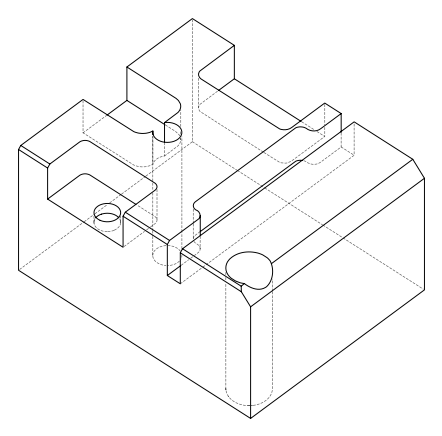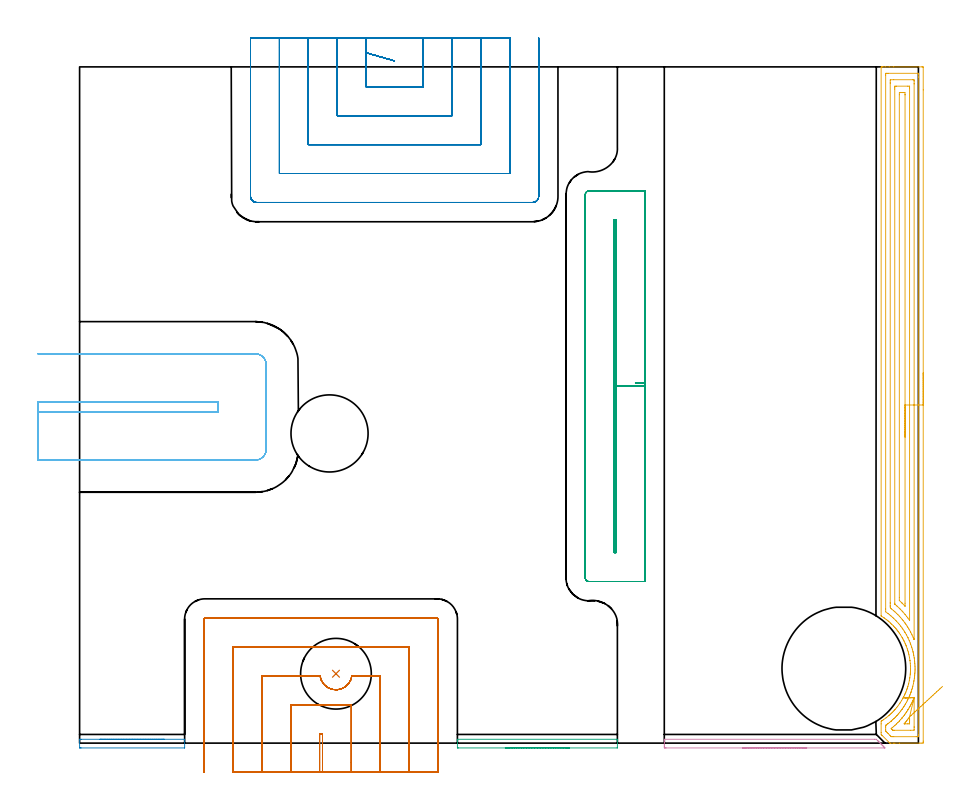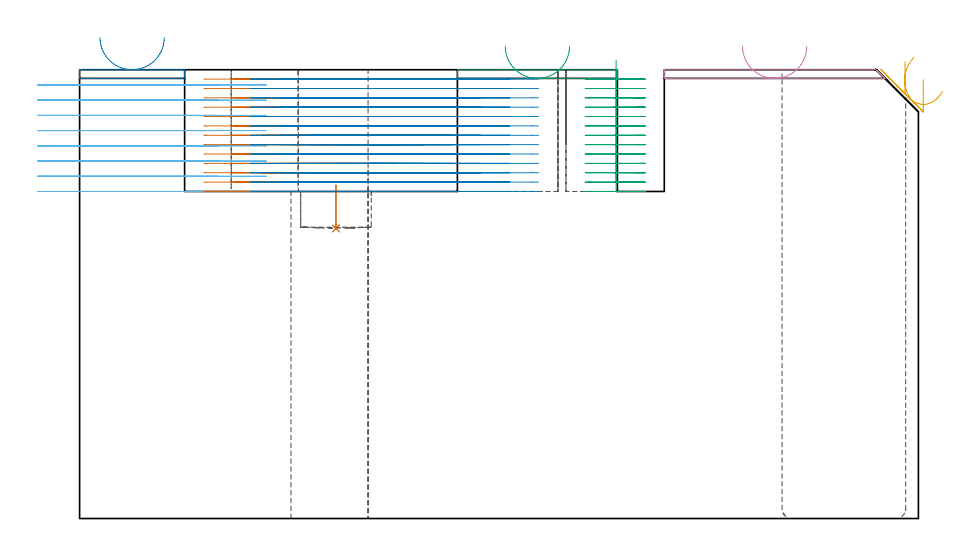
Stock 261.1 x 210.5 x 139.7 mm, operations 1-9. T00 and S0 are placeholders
(PLAN: 16 operations, 9 tool changes, 102.9 min)
(1 INDEXABLE_INSERT_DRILL_BLIND_HOLE_FROM_SOLID | STEP1POCKET | NXT0302_015 | 0.06 min | 18669 mm3)
(2 AREA_MILL | FG_CHAMFER_SURFACE | UGT0205_001 | 0.42 min | 127 mm3)
(3 AREA_MILL_1 | FG_CHAMFER_SURFACE_1 | UGT0205_001 | 0.55 min | 197 mm3)
(4 AREA_MILL_2 | FG_CHAMFER_SURFACE_2 | UGT0205_001 | 0.7 min | 265 mm3)
(5 AREA_MILL_3 | FG_CHAMFER_SURFACE_3 | UGT0205_001 | 8.28 min | 18047 mm3)
(6 MILL_OPEN_POCKET | POCKET_OPEN | UGT0201_094 | Follow Part, ap 5, ae 75% | 5.39 min | 134149 mm3)
(7 MILL_SLOT | SLOT_PARTIAL_RECTANGULAR | NXT0201_011 | Follow Part, ap 3, ae 75% | 21.18 min | 129422 mm3)
(8 MILL_SLOT_1 | SLOT_PARTIAL_RECTANGULAR_1 | NXT0201_011 | Follow Part, ap 3, ae 75% | 28.07 min | 184781 mm3)
(9 MILL_SLOT_2 | SLOT_PARTIAL_RECTANGULAR_2 | NXT0201_011 | Follow Part, ap 3, ae 75% | 14.32 min | 153508 mm3)
(10 MILL_RECTANGULAR_SLOT | SLOT_RECTANGULAR | NXT0201_011 | Follow Part, ap 3, ae 75% | 8.3 min | 44008 mm3)
(11 MILL_THROUGH_HOLE_FROM_SOLID_MATERIAL | STEP1HOLE_1 | NXT0201_007 | Circular | 13.67 min | 161379 mm3)
(12 SPOT_DRILL | STEP1HOLE | NXT0321_9005460120000 | 0.05 min | 177 mm3)
(13 DRILL_BLIND_HOLE_INTO_CENTER | STEP1HOLE | UGT0301_185 | 0.05 min | 173 mm3)
(14 GUN_DRILL_THROUGH_HOLE | STEP1HOLE | UGT0307_002 | 0.63 min | 3710 mm3)
(15 SPADE_DRILL_TO_ENLARGE_THROUGH_HOLE | STEP1HOLE | UGT0306_006 | 0.59 min | 22278 mm3)
(16 DRILL_TO_ENLARGE_THROUGH_HOLE | STEP1HOLE | UGT0301_057 | 0.6 min | 36001 mm3)
(TOOL NXT0302_015 | Index. Insert Drill 22mm [880-D2200L25-03] | D22 PA176 FL66 Z2)
(TOOL UGT0205_001 | Chamfer Mill 20 x 3 x 45 deg. | D20 FL50 Z2)
(TOOL UGT0201_094 | End mill 20 mm | D20 FL38 Z4)
(TOOL NXT0201_011 | ENDMILL 12mm [2P460-1200-NA 1630] | D12 FL38 Z6)
(TOOL NXT0201_007 | ENDMILL 25mm [R216.25-25050GCK54P 1620] | D25 R3 FL54 Z5)
(TOOL NXT0321_9005460120000 | NC Spot Drill, 142deg, 12mm, Carbide, Uncoated | D12 PA142 FL30 Z2)
(TOOL UGT0301_185 | Twist Drill 6.3 mm | D6.3 PA118 FL61 Z2)
(TOOL UGT0307_002 | Gun Drill 6 mm | D6 PA130 FL24 Z1)
(TOOL UGT0306_006 | Spade Drill 15.5mm | D15.5 PA132 FL10 Z2)
(TOOL UGT0301_057 | Twist Drill 24 mm | D24 PA118 FL160 Z2)
(OP 1 INDEXABLE_INSERT_DRILL_BLIND_HOLE_FROM_SOLID)
G17 G21 G94 G90
T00 M6
G54
G17 G0 G90 X79.8 Y21.6 S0 M3
G43 Z149.7 H1
G94 G81 G98 Z90.3 F250. R103.8
G80
M5
M2
(OP 2 AREA_MILL)
G17 G21 G94 G90
T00 M6
G54
G17 G0 G90 X6.349 Y1.198 S1061 M3
G43 Z149.7 H0
Z149.698
G94 G1 X6.387 Z148.826 F250.
X6.501 Z147.962
X6.69 Z147.11
X6.952 Z146.278
X7.286 Z145.472
X7.689 Z144.698
X8.158 Z143.962
X8.689 Z143.27
X9.279 Z142.627
X9.922 Z142.038
X10.614 Z141.507
X11.35 Z141.038
X12.124 Z140.635
X12.93 Y1.199 Z140.302
X13.762 Z140.039
X14.613 Z139.851
X15.478 Z139.737
X16.35 Z139.699
X32.676 Y1.2 Z139.7
X32.69 Y1.195 Z139.694
X32.7 Y1.148 Z139.647
Y-1.492 Z137.007
X32.676 Y-1.5 Z137.
X0.466
X0.258 Y-1.499 Z137.001
X0.024 Y-1.495 Z137.005
X0. Y-1.492 Z137.007
X0.001 Y1.15 Z139.649
X0.01 Y1.187 Z139.686
X0.021 Y1.193 Z139.693
X0.03 Y1.194 Z139.694
X0.087 Y1.195 Z139.695
X0.466 Y1.198 Z139.698
X16.35 Y1.199 Z139.699
X17.221 Z139.737
X18.086 Z139.851
X18.938 Z140.04
X19.77 Z140.302
X20.576 Z140.636
X21.35 Z141.039
X22.086 Z141.508
X22.778 Z142.039
X23.421 Z142.628
X24.01 Z143.271
X24.541 Z143.964
X25.01 Z144.699
X25.413 Z145.473
X25.746 Y1.2 Z146.279
X26.009 Z147.111
X26.197 Z147.963
X26.311 Z148.828
X26.349 Z149.699
M5
M2
(OP 3 AREA_MILL_1)
G17 G21 G94 G90
T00 M6
G54
G17 G0 G90 X152.5 Y-1.5 S1061 M3
G43 Z149.7 H0
Z147.
G94 G1 X152.462 Z146.128 F250.
X152.348 Z145.264
X152.159 Z144.412
X151.897 Z143.58
X151.563 Z142.774
X151.16 Z142.
X150.692 Z141.264
X150.16 Z140.572
X149.571 Z139.929
X148.928 Z139.34
X148.236 Z138.808
X147.5 Z138.34
X146.726 Z137.937
X145.92 Z137.603
X145.088 Z137.341
X144.237 Z137.152
X143.372 Z137.038
X142.5 Z137.
X117.913 Y-1.499 Z137.001
X117.679 Y-1.496 Z137.004
X117.601 Y-1.492 Z137.006
X117.6 Y0.733 Z139.231
X117.601 Y1.036 Z139.534
X117.61 Y1.195 Z139.693
X117.679 Y1.2 Z139.7
X167.321
X167.39 Y1.194 Z139.692
X167.4 Y1.034 Z139.532
X167.399 Y-1.492 Z137.006
X167.321 Y-1.5 Z137.
X142.5
X141.628 Z137.038
X140.764 Z137.152
X139.912 Z137.341
X139.08 Z137.603
X138.274 Z137.937
X137.5 Z138.34
X136.764 Z138.808
X136.072 Z139.34
X135.429 Z139.929
X134.84 Z140.572
X134.309 Z141.264
X133.84 Z142.
X133.437 Z142.774
X133.103 Z143.58
X132.841 Z144.412
X132.652 Z145.264
X132.538 Z146.128
X132.5 Z147.
G0 Z149.7
M5
M2
(OP 4 AREA_MILL_2)
G17 G21 G94 G90
T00 M6
G54
G17 G0 G90 X226.35 Y-1.5 S1061 M3
G43 Z149.7 H0
Z147.
G94 G1 X226.312 Z146.128 F250.
X226.198 Z145.264
X226.009 Z144.412
X225.747 Z143.58
X225.413 Z142.774
X225.01 Z142.
X224.542 Z141.264
X224.01 Z140.572
X223.421 Z139.929
X222.778 Z139.34
X222.086 Z138.809
X221.35 Z138.34
X220.576 Z137.937
X219.77 Z137.603
X218.938 Z137.341
X218.086 Z137.152
X217.222 Z137.038
X216.35 Z137.
X182.56
X182.35 Y-1.499 Z137.001
X182.115 Y-1.496 Z137.004
X182.002 Y-1.491 Z137.006
X182. Y-1.261 Z137.236
Y-1.033 Z137.464
Y-0.574 Z137.925
Y0.274 Z138.773
Y0.733 Z139.231
X182.001 Y0.959 Z139.457
X182.01 Y1.194 Z139.692
X182.115 Y1.2 Z139.7
X247.472
X247.996 Y1.196 Z139.685
X248.023 Y1.178 Z139.675
X248.027 Y1.174 Z139.672
X248.362 Y0.839 Z139.338
X248.469 Y0.733 Z139.229
X248.572 Y0.628 Z139.128
X248.658 Y0.542 Z139.042
X248.764 Y0.438 Z138.934
X248.864 Y0.336 Z138.835
X248.954 Y0.246 Z138.745
X249.058 Y0.144 Z138.64
X249.156 Y0.044 Z138.543
X249.251 Y-0.05 Z138.449
X249.352 Y-0.15 Z138.346
X249.448 Y-0.248 Z138.251
X249.547 Y-0.347 Z138.153
X249.646 Y-0.444 Z138.052
X249.74 Y-0.54 Z137.959
X249.844 Y-0.643 Z137.856
X249.94 Y-0.738 Z137.758
X250.032 Y-0.832 Z137.667
X250.14 Y-0.94 Z137.56
X250.234 Y-1.033 Z137.463
X250.436 Y-1.236 Z137.263
X250.503 Y-1.303 Z137.197
X250.666 Y-1.474 Z137.025
X250.686 Y-1.498 Z137.001
X250.454 Y-1.5 Z137.
X216.35
X215.478 Z137.038
X214.614 Z137.152
X213.762 Z137.341
X212.93 Z137.603
X212.124 Z137.937
X211.35 Z138.34
X210.614 Z138.809
X209.922 Z139.34
X209.279 Z139.929
X208.69 Z140.572
X208.158 Z141.264
X207.69 Z142.
X207.287 Z142.774
X206.953 Z143.58
X206.691 Z144.412
X206.502 Z145.264
X206.388 Z146.128
X206.35 Z147.
G0 Z149.7
M5
M2
(OP 5 AREA_MILL_3)
G17 G21 G94 G90
T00 M6
G54
G17 G0 G90 X262.6 Y115.25 S1061 M3
G43 Z149.7 H0
Z136.6
G94 G1 Y115.212 Z135.728 F250.
Y115.098 Z134.864
Y114.909 Z134.012
Y114.647 Z133.18
Y114.313 Z132.374
Y113.91 Z131.6
Y113.442 Z130.864
Y112.91 Z130.172
Y112.321 Z129.529
Y111.678 Z128.94
Y110.986 Z128.408
Y110.25 Z127.94
Y109.476 Z127.537
Y108.67 Z127.203
Y107.838 Z126.941
Y106.986 Z126.752
Y106.122 Z126.638
Y105.25 Z126.6
X262.599 Y0.63 Z126.601
X262.597 Y0.222 Z126.602
X262.592 Y0.01 Z126.605
X262.196 Y0.005 Z127.001
X261.578 Y0. Z127.62
X255.172 Z134.023
X253.774 Z135.422
X253.416 Z135.779
X252.457 Z136.743
X252.193 Y0.01 Z137.004
X252.099 Y0.101 Z137.099
X252.016 Y0.183 Z137.182
X249.781 Y2.418 Z139.417
X249.663 Y2.538 Z139.534
X249.499 Y2.705 Z139.684
X249.5 Y3.312 Z139.7
Y5.995
X249.506 Y6.814 Z139.692
X249.62 Y6.889 Z139.578
X249.751 Y6.973 Z139.447
X249.904 Y7.076 Z139.294
X250.183 Y7.263 Z139.015
X251.034 Y7.867 Z138.164
X251.93 Y8.592 Z137.269
X252.124 Y8.76 Z137.073
X252.466 Y9.076 Z136.734
X252.804 Y9.388 Z136.396
X253.072 Y9.653 Z136.128
X253.416 Y10.017 Z135.784
X253.677 Y10.292 Z135.523
X253.83 Y10.466 Z135.369
X253.902 Y10.547 Z135.298
X254.294 Y11.021 Z134.904
X254.55 Y11.329 Z134.65
X254.587 Y11.377 Z134.612
X254.636 Y11.44 Z134.564
X255.284 Y12.334 Z133.914
X255.422 Y12.537 Z133.775
X255.857 Y13.227 Z133.341
X256.296 Y13.983 Z132.903
X256.328 Y14.043 Z132.871
X256.37 Y14.12 Z132.829
X256.551 Y14.49 Z132.645
X256.812 Y15.014 Z132.388
X256.928 Y15.273 Z132.269
X256.978 Y15.384 Z132.218
X257.092 Y15.635 Z132.106
X257.168 Y15.803 Z132.028
X257.221 Y15.93 Z131.977
X257.386 Y16.353 Z131.814
X257.445 Y16.518 Z131.754
X257.548 Y16.801 Z131.652
X257.613 Y17.003 Z131.586
X257.666 Y17.172 Z131.529
X257.786 Y17.537 Z131.414
X257.837 Y17.694 Z131.363
X258.041 Y18.411 Z131.155
X258.065 Y18.514 Z131.13
X258.083 Y18.588 Z131.113
X258.277 Y19.481 Z130.92
X258.406 Y20.234 Z130.791
X258.43 Y20.375 Z130.767
X258.542 Y21.268 Z130.653
X258.569 Y21.603 Z130.627
X258.606 Y22.09 Z130.583
X258.613 Y22.161 Z130.579
X258.629 Y22.482 Z130.565
X258.636 Y22.608 Z130.559
X258.645 Y23.055 Z130.549
Y23.278 Z130.548
X258.626 Y23.948 Z130.571
X258.57 Y24.842 Z130.628
X258.478 Y25.667 Z130.716
X258.471 Y25.735 Z130.724
X258.33 Y26.628 Z130.866
X258.152 Y27.522 Z131.048
X258.042 Y27.989 Z131.156
X257.923 Y28.415 Z131.276
X257.773 Y28.898 Z131.427
X257.645 Y29.309 Z131.554
X257.324 Y30.202 Z131.875
X257.279 Y30.316 Z131.92
X257.169 Y30.595 Z132.03
X256.947 Y31.096 Z132.249
X256.635 Y31.747 Z132.564
X256.548 Y31.926 Z132.649
X256.518 Y31.989 Z132.679
X256.296 Y32.418 Z132.902
X256.167 Y32.651 Z133.032
X256.097 Y32.773 Z133.103
X256.033 Y32.882 Z133.167
X255.481 Y33.776 Z133.718
X255.144 Y34.269 Z134.055
X254.857 Y34.669 Z134.343
X254.736 Y34.828 Z134.464
X254.55 Y35.071 Z134.649
X254.436 Y35.214 Z134.763
X254.352 Y35.319 Z134.847
X254.151 Y35.563 Z135.048
X254.076 Y35.649 Z135.123
X254.001 Y35.733 Z135.195
X253.943 Y35.801 Z135.256
X253.741 Y36.033 Z135.458
X253.676 Y36.107 Z135.523
X253.353 Y36.456 Z135.846
X252.803 Y37.011 Z136.396
X252.447 Y37.35 Z136.752
X251.929 Y37.807 Z137.269
X251.788 Y37.925 Z137.41
X251.66 Y38.032 Z137.537
X251.477 Y38.186 Z137.722
X251.409 Y38.243 Z137.791
X251.057 Y38.514 Z138.143
X250.627 Y38.83 Z138.572
X250.418 Y38.978 Z138.781
X250.343 Y39.03 Z138.854
X250.274 Y39.08 Z138.925
X250.194 Y39.136 Z139.005
X249.637 Y39.499 Z139.563
X249.524 Y39.574 Z139.675
X249.506 Y39.595 Z139.692
X249.5 Y39.619 Z139.7
Y210.317
X249.502 Y210.49 Z139.689
X249.663 Y210.498 Z139.53
X249.83 Y210.5 Z139.37
X250.064 Z139.135
X250.782 Z138.413
X252.018 Z137.178
X253.416 Z135.78
X262.196 Z127.001
X262.458 Y210.498 Z126.739
X262.592 Y210.49 Z126.606
X262.599 Y210.354 Z126.599
X262.6 Y203.331 Z126.6
Y105.25
X261.186 Z128.014
Y2.553
X261.179 Y2.021 Z128.021
X261.168 Y2.01 Z128.032
X261.097 Y2.006 Z128.103
X260.988 Y2.002 Z128.212
X260.851 Y2. Z128.349
X260.44 Z128.76
X253.416 Y2.001 Z135.784
X252.945 Y2.003 Z136.255
X252.743 Y2.01 Z136.457
X252.64 Y2.022 Z136.56
X252.538 Y2.119 Z136.662
X252.233 Y2.418 Z136.967
X251.66 Y2.99 Z137.54
X251.339 Y3.312 Z137.861
X251.007 Y3.655 Z138.193
X250.921 Y3.745 Z138.279
X250.919 Y3.788 Z138.281
X250.916 Y3.882 Z138.284
X250.915 Y4.071 Z138.285
X250.914 Y4.207 Z138.286
Y4.966
X250.915 Y5.101 Z138.285
X250.92 Y5.48 Z138.28
X250.921 Y5.523 Z138.279
X250.942 Y5.552 Z138.258
X251.002 Y5.6 Z138.198
X251.099 Y5.672 Z138.101
X251.551 Y5.995 Z137.649
X251.614 Y6.041 Z137.586
X251.66 Y6.076 Z137.54
X252.107 Y6.434 Z137.093
X252.538 Y6.78 Z136.662
X252.597 Y6.829 Z136.603
X252.669 Y6.889 Z136.531
X253.065 Y7.247 Z136.135
X253.416 Y7.567 Z135.784
X253.527 Y7.67 Z135.673
X253.644 Y7.783 Z135.556
X253.969 Y8.114 Z135.231
X254.294 Y8.45 Z134.906
X254.404 Y8.566 Z134.796
X254.506 Y8.678 Z134.694
X254.819 Y9.037 Z134.381
X255.172 Y9.452 Z134.028
X255.226 Y9.517 Z133.974
X255.271 Y9.572 Z133.929
X255.617 Y10.013 Z133.583
X255.996 Y10.521 Z133.204
X256.05 Y10.598 Z133.15
X256.36 Y11.044 Z132.84
X256.571 Y11.36 Z132.629
X256.712 Y11.58 Z132.488
X256.928 Y11.927 Z132.272
X257.049 Y12.131 Z132.151
X257.121 Y12.254 Z132.079
X257.371 Y12.697 Z131.829
X257.613 Y13.148 Z131.587
X257.653 Y13.226 Z131.547
X257.679 Y13.278 Z131.521
X257.806 Y13.536 Z131.394
X257.97 Y13.876 Z131.23
X258.048 Y14.043 Z131.152
X258.247 Y14.488 Z130.953
X258.444 Y14.937 Z130.756
X258.485 Y15.038 Z130.715
X258.684 Y15.554 Z130.516
X258.758 Y15.756 Z130.442
X258.785 Y15.831 Z130.415
X258.838 Y15.988 Z130.362
X259.071 Y16.725 Z130.129
X259.188 Y17.107 Z130.012
X259.337 Y17.619 Z129.863
X259.363 Y17.721 Z129.837
X259.548 Y18.514 Z129.652
X259.562 Y18.579 Z129.638
X259.694 Y19.274 Z129.506
X259.717 Y19.408 Z129.483
X259.819 Y20.041 Z129.381
X259.853 Y20.302 Z129.347
X259.919 Y20.833 Z129.281
X259.955 Y21.196 Z129.245
X259.993 Y21.652 Z129.207
X260.024 Y22.09 Z129.176
X260.043 Y22.495 Z129.157
X260.054 Y22.985 Z129.146
Y23.378
X260.038 Y23.879 Z129.162
X260.018 Y24.309 Z129.182
X259.988 Y24.773 Z129.213
X259.948 Y25.275 Z129.252
X259.905 Y25.667 Z129.295
X259.828 Y26.29 Z129.372
X259.786 Y26.561 Z129.414
X259.652 Y27.364 Z129.548
X259.635 Y27.455 Z129.565
X259.562 Y27.819 Z129.638
X259.446 Y28.35 Z129.754
X259.43 Y28.417 Z129.77
X259.251 Y29.085 Z129.949
X259.205 Y29.244 Z129.995
X259.044 Y29.771 Z130.156
X258.925 Y30.138 Z130.275
X258.684 Y30.831 Z130.516
X258.612 Y31.032 Z130.588
X258.567 Y31.151 Z130.633
X258.241 Y31.926 Z130.959
X257.852 Y32.773 Z131.348
X257.83 Y32.821 Z131.37
X257.806 Y32.868 Z131.394
X257.366 Y33.715 Z131.834
X256.928 Y34.469 Z132.272
X256.844 Y34.609 Z132.356
X256.702 Y34.84 Z132.498
X256.258 Y35.503 Z132.942
X256.05 Y35.801 Z133.15
X255.609 Y36.397 Z133.591
X255.172 Y36.947 Z134.028
X254.879 Y37.292 Z134.321
X254.294 Y37.945 Z134.906
X254.065 Y38.186 Z135.135
X253.416 Y38.827 Z135.784
X253.148 Y39.08 Z136.052
X252.538 Y39.611 Z136.662
X252.105 Y39.974 Z137.095
X251.66 Y40.314 Z137.54
X250.921 Y40.868 Z138.279
X250.915 Y41.627 Z138.285
Y41.763
X250.914 Y207.947 Z138.286
X250.921 Y208.479 Z138.279
X250.932 Y208.49 Z138.268
X251.003 Y208.494 Z138.197
X251.112 Y208.498 Z138.088
X251.249 Y208.5 Z137.951
X251.66 Z137.54
X260.908 Z128.292
X261.109 Y208.497 Z128.091
X261.144 Y208.495 Z128.056
X261.176 Y208.491 Z128.024
X261.179 Y208.445 Z128.021
X261.184 Y208.218 Z128.016
X261.185 Y208.082 Z128.015
X261.186 Y207.323 Z128.014
Y105.25
X259.772 Z129.428
X259.771 Y32.394 Z129.429
Y32.252
X259.77 Y32.228 Z129.43
X259.764 Y32.237 Z129.436
X259.692 Y32.404 Z129.508
X259.627 Y32.556 Z129.573
X259.518 Y32.821 Z129.682
X259.484 Y32.901 Z129.716
X259.1 Y33.715 Z130.1
X258.684 Y34.566 Z130.516
X258.662 Y34.609 Z130.538
X258.638 Y34.656 Z130.562
X258.153 Y35.503 Z131.047
X257.806 Y36.079 Z131.394
X257.604 Y36.397 Z131.596
X257.197 Y37.017 Z132.003
X257.002 Y37.292 Z132.198
X256.928 Y37.391 Z132.272
X256.315 Y38.186 Z132.885
X256.05 Y38.516 Z133.15
X255.561 Y39.08 Z133.639
X255.172 Y39.513 Z134.028
X254.725 Y39.974 Z134.475
X254.294 Y40.399 Z134.906
X253.791 Y40.868 Z135.409
X253.416 Y41.194 Z135.784
X252.746 Y41.763 Z136.454
X252.354 Y42.079 Z136.846
X252.335 Y42.444 Z136.865
X252.332 Y42.657 Z136.868
X252.33 Y42.869 Z136.87
X252.329 Y43.551 Z136.871
X252.328 Y43.764 Z136.872
X252.329 Y205.399 Z136.871
X252.33 Y205.611 Z136.87
X252.336 Y206.293 Z136.865
X252.342 Y206.493 Z136.858
X253.416 Y206.5 Z135.784
X259.361 Y206.499 Z129.839
X259.562 Y206.495 Z129.638
X259.758 Y206.49 Z129.442
X259.764 Y206.293 Z129.436
X259.768 Y206.083 Z129.432
X259.771 Y205.399 Z129.429
Y205.186
X259.772 Y105.25 Z129.428
X258.357 Z130.843
Y38.331
X258.356 Y38.263 Z130.844
X258.354 Y38.226 Z130.846
Y38.223
X258.268 Y38.338 Z130.932
X257.806 Y38.968 Z131.394
X257.722 Y39.08 Z131.478
X257.434 Y39.459 Z131.766
X257.025 Y39.974 Z132.175
X256.928 Y40.089 Z132.272
X256.245 Y40.868 Z132.955
X256.05 Y41.081 Z133.15
X255.387 Y41.763 Z133.813
X255.172 Y41.971 Z134.028
X254.441 Y42.657 Z134.759
X254.294 Y42.786 Z134.906
X253.888 Y43.138 Z135.312
X253.775 Y43.238 Z135.425
X253.75 Y43.263 Z135.45
X253.747 Y43.296 Z135.453
X253.745 Y43.364 Z135.455
X253.743 Y43.551 Z135.457
Y203.611
X253.746 Y204.169 Z135.454
X253.75 Y204.359 Z135.45
X253.755 Y204.49 Z135.445
X253.858 Y204.493 Z135.342
X254.294 Y204.5 Z134.906
X257.806 Z131.394
X258.242 Y204.493 Z130.958
X258.344 Y204.49 Z130.856
X258.35 Y204.424 Z130.85
X258.353 Y204.351 Z130.847
X258.357 Y203.944 Z130.843
Y105.25
X256.943 Z132.257
Y43.551
X256.941 Y42.657 Z132.259
X256.933 Z132.267
X256.928 Y42.661 Z132.272
X256.054 Y43.551 Z133.146
X255.946 Y43.657 Z133.254
X255.172 Y44.385 Z134.028
X255.16 Y44.445 Z134.04
X255.159 Y44.459 Z134.041
X255.157 Y45.355 Z134.043
Y201.837
X255.172 Y202.49 Z134.028
X255.389 Y202.496 Z133.811
X256.05 Y202.499 Z133.15
X256.264 Z132.936
X256.928 Y202.49 Z132.272
X256.943 Y201.822 Z132.257
Y201.807
Y105.25
Y104.378 Z132.295
Y103.514 Z132.409
Y102.662 Z132.598
Y101.83 Z132.86
Y101.024 Z133.194
Y100.25 Z133.597
Y99.514 Z134.065
Y98.822 Z134.596
Y98.179 Z135.186
Y97.59 Z135.829
Y97.058 Z136.521
Y96.59 Z137.257
Y96.187 Z138.031
Y95.853 Z138.837
Y95.591 Z139.669
Y95.402 Z140.52
Y95.288 Z141.385
Y95.25 Z142.257
G0 Z149.7
X259.763 Y14.158
Z143.577
G1 X259.174 Y14.144 Z142.934
X258.643 Y14.131 Z142.242
X258.174 Y14.119 Z141.506
X257.772 Y14.109 Z140.732
X257.438 Y14.101 Z139.926
X257.176 Y14.095 Z139.094
X256.987 Y14.09 Z138.242
X256.874 Y14.087 Z137.377
X256.836 Y14.086 Z136.506
X256.874 Y14.087 Z135.634
X256.988 Y14.09 Z134.769
X257.177 Y14.095 Z133.918
X257.439 Y14.101 Z133.086
X257.773 Y14.109 Z132.28
X258.176 Y14.119 Z131.506
X258.645 Y14.131 Z130.77
X259.176 Y14.144 Z130.078
X259.765 Y14.158 Z129.435
X259.766 Z129.434
X259.768 Y14.147 Z129.432
X259.771 Y14.091 Z129.429
Y14.043
X259.772 Y13.891 Z129.428
X259.771 Y5.101 Z129.429
X259.77 Y4.889 Z129.43
X259.765 Y4.207 Z129.435
X259.758 Y4.007 Z129.442
X258.684 Y4. Z130.516
X253.618 Y4.001 Z135.582
X253.416 Y4.004 Z135.784
X253.213 Y4.01 Z135.987
X253.093 Y4.018 Z136.107
X253.028 Y4.079 Z136.172
X252.896 Y4.207 Z136.304
X252.718 Y4.393 Z136.482
X252.605 Y4.52 Z136.595
X252.675 Y4.579 Z136.525
X252.882 Y4.751 Z136.318
X253.31 Y5.101 Z135.89
X253.368 Y5.149 Z135.832
X253.416 Y5.191 Z135.784
X253.834 Y5.569 Z135.366
X254.294 Y5.987 Z134.906
X254.302 Y5.995 Z134.898
X254.738 Y6.437 Z134.462
X255.172 Y6.879 Z134.028
X255.181 Y6.889 Z134.019
X255.594 Y7.353 Z133.606
X255.968 Y7.783 Z133.232
X256.006 Y7.828 Z133.194
X256.05 Y7.882 Z133.15
X256.399 Y8.322 Z132.801
X256.679 Y8.678 Z132.521
X256.787 Y8.821 Z132.413
X256.928 Y9.015 Z132.272
X257.158 Y9.337 Z132.042
X257.322 Y9.572 Z131.878
X257.517 Y9.866 Z131.683
X257.806 Y10.308 Z131.394
X257.867 Y10.404 Z131.333
X257.905 Y10.466 Z131.295
X258.197 Y10.962 Z131.003
X258.429 Y11.36 Z130.771
X258.52 Y11.527 Z130.68
X258.684 Y11.833 Z130.516
X258.825 Y12.111 Z130.375
X258.897 Y12.254 Z130.303
X259.115 Y12.709 Z130.085
X259.323 Y13.148 Z129.877
X259.399 Y13.315 Z129.801
X259.562 Y13.682 Z129.638
X259.669 Y13.934 Z129.531
X259.715 Y14.043 Z129.485
X259.734 Y14.09 Z129.466
X259.75 Y14.127 Z129.45
X259.765 Y14.158 Z129.435
X258.349 Y8.174 Z130.851
X258.352 Y8.158 Z130.848
X258.355 Y8.119 Z130.845
X258.357 Y7.783 Z130.843
Y7.504
Y7.222
Y6.889
X258.354 Y6.331 Z130.846
X258.35 Y6.141 Z130.85
X258.345 Y6.01 Z130.855
X258.242 Y6.007 Z130.958
X257.806 Y6. Z131.394
X256.923 Z132.277
X256.719 Y6.008 Z132.481
X256.682 Y6.01 Z132.518
X256.685 Y6.017 Z132.515
X256.699 Y6.037 Z132.501
X256.928 Y6.313 Z132.272
X257.184 Y6.629 Z132.016
X257.392 Y6.889 Z131.808
X257.574 Y7.126 Z131.626
X257.806 Y7.435 Z131.394
X257.952 Y7.634 Z131.248
X258.06 Y7.783 Z131.14
X258.286 Y8.097 Z130.914
X258.325 Y8.149 Z130.875
X258.337 Y8.162 Z130.863
X258.349 Y8.174 Z130.851
X258.882 Y8.665 Z130.366
X259.443 Y9.184 Z129.945
X260.03 Y9.726 Z129.593
X260.636 Y10.286 Z129.312
X261.259 Y10.861 Z129.104
X261.892 Y11.446 Z128.971
X262.531 Y12.037 Z128.913
X263.172 Y12.629 Z128.931
X263.809 Y13.217 Z129.025
X264.438 Y13.798 Z129.195
X265.053 Y14.366 Z129.438
X265.65 Y14.918 Z129.754
X266.225 Y15.449 Z130.139
X266.773 Y15.956 Z130.591
X267.291 Y16.433 Z131.106
X267.773 Y16.879 Z131.681
X268.216 Y17.288 Z132.31
X268.618 Y17.659 Z132.99
G0 Z149.7
M5
M2
(OP 6 MILL_OPEN_POCKET)
G17 G21 G94 G90
T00 M6
G54
G17 G0 G90 X-13. Y103.1 S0 M3
G43 Z149.7 H0
Z134.962
G94 G1 X-10. F250.
X43.1 F500.
Y106.2
X-10.
X-13. F250.
Y88.1
X-10.
X54.7 F500.
G3 X58.063 Y91.002 R3.4
G1 X58.1 Y91.25
Y117.8
G3 X54.7 Y121.2 R3.4
G1 X-10.
X-13. F250.
G0 Y103.1 Z130.225
G1 X-10.
X43.1 F500.
Y106.2
X-10.
X-13. F250.
Y88.1
X-10.
X54.7 F500.
G3 X58.063 Y91.002 R3.4
G1 X58.1 Y91.25
Y117.8
G3 X54.7 Y121.2 R3.4
G1 X-10.
X-13. F250.
G0 Y103.1 Z125.487
G1 X-10.
X43.1 F500.
Y106.2
X-10.
X-13. F250.
Y88.1
X-10.
X54.7 F500.
G3 X58.063 Y91.002 R3.4
G1 X58.1 Y91.25
Y117.8
G3 X54.7 Y121.2 R3.4
G1 X-10.
X-13. F250.
G0 Y103.1 Z120.75
G1 X-10.
X43.1 F500.
Y106.2
X-10.
X-13. F250.
Y88.1
X-10.
X54.7 F500.
G3 X58.063 Y91.002 R3.4
G1 X58.1 Y91.25
Y117.8
G3 X54.7 Y121.2 R3.4
G1 X-10.
X-13. F250.
G0 Y103.1 Z116.012
G1 X-10.
X43.1 F500.
Y106.2
X-10.
X-13. F250.
Y88.1
X-10.
X54.7 F500.
G3 X58.063 Y91.002 R3.4
G1 X58.1 Y91.25
Y117.8
G3 X54.7 Y121.2 R3.4
G1 X-10.
X-13. F250.
G0 Y103.1 Z111.275
G1 X-10.
X43.1 F500.
Y106.2
X-10.
X-13. F250.
Y88.1
X-10.
X54.7 F500.
G3 X58.063 Y91.002 R3.4
G1 X58.1 Y91.25
Y117.8
G3 X54.7 Y121.2 R3.4
G1 X-10.
X-13. F250.
G0 Y103.1 Z106.537
G1 X-10.
X43.1 F500.
Y106.2
X-10.
X-13. F250.
Y88.1
X-10.
X54.7 F500.
G3 X58.063 Y91.002 R3.4
G1 X58.1 Y91.25
Y117.8
G3 X54.7 Y121.2 R3.4
G1 X-10.
X-13. F250.
G0 Y103.1 Z101.8
G1 X-10.
X43.1 F500.
Y106.2
X-10.
X-13. F250.
Y88.1
X-10.
X54.7 F500.
G3 X58.063 Y91.002 R3.4
G1 X58.1 Y91.25
Y117.8
G3 X54.7 Y121.2 R3.4
G1 X-10.
X-13. F250.
G0 Z149.7
M5
M2
(OP 7 MILL_SLOT)
G17 G21 G94 G90
T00 M6
G54
G17 G0 G90 X75.6 Y-9. S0 M3
G43 Z149.7 H1
Z136.785
G94 G1 Y-6. F250.
Y2.9 F500.
X74.7
Y-6.
Y-9. F250.
X84.6
Y-6.
Y11.9 F500.
X65.7
Y-6.
Y-9. F250.
X93.6
Y-6.
Y20.9 F500.
X84.748
G2 X82.905 Y17.685 R4.998
X77.228 Y17.314 R5.002
X74.852 Y20.9 R5.002
G1 X56.7
Y-6.
Y-9. F250.
X102.6
Y-6.
Y29.9 F500.
X47.7
Y-6.
Y-9. F250.
X111.6
Y-6.
Y38.6 F500.
G3 X111.3 Y38.9 R0.3
G1 X39.
G3 X38.7 Y38.6 R0.3
G1 Y-6.
Y-9. F250.
G0 X75.6 Z133.869
G1 Y-6.
Y2.9 F500.
X74.7
Y-6.
Y-9. F250.
X84.6
Y-6.
Y11.9 F500.
X65.7
Y-6.
Y-9. F250.
X93.6
Y-6.
Y20.9 F500.
X84.748
G2 X82.944 Y17.716 R4.998
G1 X82.883 Y17.667
G2 X78.023 Y16.929 R5.002
X77.228 Y17.314 R5.02
X74.852 Y20.9 R5.002
G1 X56.7
Y-6.
Y-9. F250.
X102.6
Y-6.
Y29.9 F500.
X47.7
Y-6.
Y-9. F250.
X111.6
Y-6.
Y38.6 F500.
G3 X111.3 Y38.9 R0.3
G1 X39.
G3 X38.7 Y38.6 R0.3
G1 Y-6.
Y-9. F250.
G0 X75.6 Z130.954
G1 Y-6.
Y2.9 F500.
X74.7
Y-6.
Y-9. F250.
X84.6
Y-6.
Y11.9 F500.
X65.7
Y-6.
Y-9. F250.
X93.6
Y-6.
Y20.9 F500.
X84.748
G2 X82.944 Y17.716 R4.998
G1 X82.906 Y17.685
X82.873 Y17.659
G2 X78.641 Y16.738 R5.
X77.228 Y17.314 R5.02
X74.852 Y20.9 R5.002
G1 X56.7
Y-6.
Y-9. F250.
X102.6
Y-6.
Y29.9 F500.
X47.7
Y-6.
Y-9. F250.
X111.6
Y-6.
Y38.6 F500.
G3 X111.3 Y38.9 R0.3
G1 X39.
G3 X38.7 Y38.6 R0.3
G1 Y-6.
Y-9. F250.
G0 X75.6 Z128.038
G1 Y-6.
Y2.9 F500.
X74.7
Y-6.
Y-9. F250.
X84.6
Y-6.
Y11.9 F500.
X65.7
Y-6.
Y-9. F250.
X93.6
Y-6.
Y20.9 F500.
X84.748
G2 X82.905 Y17.685 R4.998
X77.705 Y17.062 R5.
X77.231 Y17.313 R4.999
X74.853 Y20.9 R5.004
G1 X56.7
Y-6.
Y-9. F250.
X102.6
Y-6.
Y29.9 F500.
X47.7
Y-6.
Y-9. F250.
X111.6
Y-6.
Y38.6 F500.
G3 X111.3 Y38.9 R0.3
G1 X39.
G3 X38.7 Y38.6 R0.3
G1 Y-6.
Y-9. F250.
G0 X75.6 Z125.123
G1 Y-6.
Y2.9 F500.
X74.7
Y-6.
Y-9. F250.
X84.6
Y-6.
Y11.9 F500.
X65.7
Y-6.
Y-9. F250.
X93.6
Y-6.
Y20.9 F500.
X84.747
G2 X82.907 Y17.686 R4.999
X77.556 Y17.134 R5.
X77.231 Y17.313 R4.999
X74.853 Y20.9 R5.004
G1 X56.7
Y-6.
Y-9. F250.
X102.6
Y-6.
Y29.9 F500.
X47.7
Y-6.
Y-9. F250.
X111.6
Y-6.
Y38.6 F500.
G3 X111.3 Y38.9 R0.3
G1 X39.
G3 X38.7 Y38.6 R0.3
G1 Y-6.
Y-9. F250.
G0 X75.6 Z122.208
G1 Y-6.
Y2.9 F500.
X74.7
Y-6.
Y-9. F250.
X84.6
Y-6.
Y11.9 F500.
X65.7
Y-6.
Y-9. F250.
X93.6
Y-6.
Y20.9 F500.
X84.747
G2 X82.907 Y17.686 R4.999
X77.704 Y17.063 R5.
G1 X77.443 Y17.192
X77.39 Y17.221
X77.228 Y17.314
G2 X74.889 Y20.674 R5.002
X74.852 Y20.9 R4.999
G1 X56.7
Y-6.
Y-9. F250.
X102.6
Y-6.
Y29.9 F500.
X47.7
Y-6.
Y-9. F250.
X111.6
Y-6.
Y38.6 F500.
G3 X111.3 Y38.9 R0.3
G1 X39.
G3 X38.7 Y38.6 R0.3
G1 Y-6.
Y-9. F250.
G0 X75.6 Z119.292
G1 Y-6.
Y2.9 F500.
X74.7
Y-6.
Y-9. F250.
X84.6
Y-6.
Y11.9 F500.
X65.7
Y-6.
Y-9. F250.
X93.6
Y-6.
Y20.9 F500.
X84.748
G2 X82.905 Y17.685 R4.998
X77.705 Y17.062 R4.999
G1 X77.443 Y17.192
X77.389 Y17.222
X77.23 Y17.313
G2 X74.853 Y20.9 R5.004
G1 X56.7
Y-6.
Y-9. F250.
X102.6
Y-6.
Y29.9 F500.
X47.7
Y-6.
Y-9. F250.
X111.6
Y-6.
Y38.6 F500.
G3 X111.3 Y38.9 R0.3
G1 X39.
G3 X38.7 Y38.6 R0.3
G1 Y-6.
Y-9. F250.
G0 X75.6 Z116.377
G1 Y-6.
Y2.9 F500.
X74.7
Y-6.
Y-9. F250.
X84.6
Y-6.
Y11.9 F500.
X65.7
Y-6.
Y-9. F250.
X93.6
Y-6.
Y20.9 F500.
X84.748
G2 X83.093 Y17.841 R4.998
X82.909 Y17.688 R4.995
X77.48 Y17.173 R5.
X77.23 Y17.313 R4.999
X74.853 Y20.9 R5.004
G1 X56.7
Y-6.
Y-9. F250.
X102.6
Y-6.
Y29.9 F500.
X47.7
Y-6.
Y-9. F250.
X111.6
Y-6.
Y38.6 F500.
G3 X111.3 Y38.9 R0.3
G1 X39.
G3 X38.7 Y38.6 R0.3
G1 Y-6.
Y-9. F250.
G0 X75.6 Z113.462
G1 Y-6.
Y2.9 F500.
X74.7
Y-6.
Y-9. F250.
X84.6
Y-6.
Y11.9 F500.
X65.7
Y-6.
Y-9. F250.
X93.6
Y-6.
Y20.9 F500.
X84.748
G2 X83.092 Y17.84 R4.998
X82.909 Y17.688 R4.995
X82.429 Y17.351 R5.
X77.228 Y17.314 R5.002
X75.355 Y19.317 R5.002
X74.852 Y20.9 R5.
G1 X56.7
Y-6.
Y-9. F250.
X102.6
Y-6.
Y29.9 F500.
X47.7
Y-6.
Y-9. F250.
X111.6
Y-6.
Y38.6 F500.
G3 X111.3 Y38.9 R0.3
G1 X39.
G3 X38.7 Y38.6 R0.3
G1 Y-6.
Y-9. F250.
G0 X75.6 Z110.546
G1 Y-6.
Y2.9 F500.
X74.7
Y-6.
Y-9. F250.
X84.6
Y-6.
Y11.9 F500.
X65.7
Y-6.
Y-9. F250.
X93.6
Y-6.
Y20.9 F500.
X84.747
G2 X82.905 Y17.685 R4.998
X77.323 Y17.259 R5.002
G1 X77.23 Y17.313
G2 X74.852 Y20.9 R5.003
G1 X56.7
Y-6.
Y-9. F250.
X102.6
Y-6.
Y29.9 F500.
X47.7
Y-6.
Y-9. F250.
X111.6
Y-6.
Y38.6 F500.
G3 X111.3 Y38.9 R0.3
G1 X39.
G3 X38.7 Y38.6 R0.3
G1 Y-6.
Y-9. F250.
G0 X75.6 Z107.631
G1 Y-6.
Y2.9 F500.
X74.7
Y-6.
Y-9. F250.
X84.6
Y-6.
Y11.9 F500.
X65.7
Y-6.
Y-9. F250.
X93.6
Y-6.
Y20.9 F500.
X84.747
G2 X82.905 Y17.685 R4.998
X77.416 Y17.207 R5.001
X77.23 Y17.313 R4.999
X74.926 Y20.501 R5.003
X74.853 Y20.9 R5.
G1 X56.7
Y-6.
Y-9. F250.
X102.6
Y-6.
Y29.9 F500.
X47.7
Y-6.
Y-9. F250.
X111.6
Y-6.
Y38.6 F500.
G3 X111.3 Y38.9 R0.3
G1 X39.
G3 X38.7 Y38.6 R0.3
G1 Y-6.
Y-9. F250.
G0 X75.6 Z104.715
G1 Y-6.
Y2.9 F500.
X74.7
Y-6.
Y-9. F250.
X84.6
Y-6.
Y11.9 F500.
X65.7
Y-6.
Y-9. F250.
X93.6
Y-6.
Y20.9 F500.
X84.748
G2 X82.905 Y17.685 R4.998
X77.228 Y17.314 R5.002
X76.418 Y17.921 R5.002
X74.853 Y20.9 R5.
G1 X56.7
Y-6.
Y-9. F250.
X102.6
Y-6.
Y29.9 F500.
X47.7
Y-6.
Y-9. F250.
X111.6
Y-6.
Y38.6 F500.
G3 X111.3 Y38.9 R0.3
G1 X39.
G3 X38.7 Y38.6 R0.3
G1 Y-6.
Y-9. F250.
G0 X75.6 Z101.8
G1 Y-6.
Y2.9 F500.
X74.7
Y-6.
Y-9. F250.
X84.6
Y-6.
Y11.9 F500.
X65.7
Y-6.
Y-9. F250.
X93.6
Y-6.
Y20.9 F500.
X84.748
G2 X82.905 Y17.685 R4.998
X77.312 Y17.265 R5.002
G1 X77.229 Y17.313
G2 X74.852 Y20.9 R5.002
G1 X56.7
Y-6.
Y-9. F250.
X102.6
Y-6.
Y29.9 F500.
X47.7
Y-6.
Y-9. F250.
X111.6
Y-6.
Y38.6 F500.
G3 X111.3 Y38.9 R0.3
G1 X39.
G3 X38.7 Y38.6 R0.3
G1 Y-6.
Y-9. F250.
G0 Z149.7
M5
M2
(OP 8 MILL_SLOT_1)
G17 G21 G94 G90
T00 M6
G54
G17 G0 G90 X89.2 Y219.5 S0 M3
G43 Z149.7 H1
Z136.785
G94 G1 Y216.5 F250.
Y214.891 F500.
X98.05 Y212.358
X89.2 Y214.891
Y204.3
X106.9
Y216.5
Y219.5 F250.
X80.2
Y216.5
Y195.3 F500.
X115.9
Y216.5
Y219.5 F250.
X71.2
Y216.5
Y186.3 F500.
X124.9
Y216.5
Y219.5 F250.
X62.2
Y216.5
Y177.3 F500.
X133.9
Y216.5
Y219.5 F250.
X53.2
Y216.5
Y170.2 F500.
G3 X55.1 Y168.3 R1.9
G1 X141.
G3 X142.9 Y170.2 R1.9
G1 Y216.5
Y219.5 F250.
G0 X89.2 Z133.869
G1 Y216.5
Y214.891 F500.
X98.05 Y212.358
X89.2 Y214.891
Y204.3
X106.9
Y216.5
Y219.5 F250.
X80.2
Y216.5
Y195.3 F500.
X115.9
Y216.5
Y219.5 F250.
X71.2
Y216.5
Y186.3 F500.
X124.9
Y216.5
Y219.5 F250.
X62.2
Y216.5
Y177.3 F500.
X133.9
Y216.5
Y219.5 F250.
X53.2
Y216.5
Y170.2 F500.
G3 X55.1 Y168.3 R1.9
G1 X141.
G3 X142.9 Y170.2 R1.9
G1 Y216.5
Y219.5 F250.
G0 X89.2 Z130.954
G1 Y216.5
Y214.891 F500.
X98.05 Y212.358
X89.2 Y214.891
Y204.3
X106.9
Y216.5
Y219.5 F250.
X80.2
Y216.5
Y195.3 F500.
X115.9
Y216.5
Y219.5 F250.
X71.2
Y216.5
Y186.3 F500.
X124.9
Y216.5
Y219.5 F250.
X62.2
Y216.5
Y177.3 F500.
X133.9
Y216.5
Y219.5 F250.
X53.2
Y216.5
Y170.2 F500.
G3 X55.1 Y168.3 R1.9
G1 X141.
G3 X142.9 Y170.2 R1.9
G1 Y216.5
Y219.5 F250.
G0 X89.2 Z128.038
G1 Y216.5
Y214.891 F500.
X98.05 Y212.358
X89.2 Y214.891
Y204.3
X106.9
Y216.5
Y219.5 F250.
X80.2
Y216.5
Y195.3 F500.
X115.9
Y216.5
Y219.5 F250.
X71.2
Y216.5
Y186.3 F500.
X124.9
Y216.5
Y219.5 F250.
X62.2
Y216.5
Y177.3 F500.
X133.9
Y216.5
Y219.5 F250.
X53.2
Y216.5
Y170.2 F500.
G3 X55.1 Y168.3 R1.9
G1 X141.
G3 X142.9 Y170.2 R1.9
G1 Y216.5
Y219.5 F250.
G0 X89.2 Z125.123
G1 Y216.5
Y214.891 F500.
X98.05 Y212.358
X89.2 Y214.891
Y204.3
X106.9
Y216.5
Y219.5 F250.
X80.2
Y216.5
Y195.3 F500.
X115.9
Y216.5
Y219.5 F250.
X71.2
Y216.5
Y186.3 F500.
X124.9
Y216.5
Y219.5 F250.
X62.2
Y216.5
Y177.3 F500.
X133.9
Y216.5
Y219.5 F250.
X53.2
Y216.5
Y170.2 F500.
G3 X55.1 Y168.3 R1.9
G1 X141.
G3 X142.9 Y170.2 R1.9
G1 Y216.5
Y219.5 F250.
G0 X89.2 Z122.208
G1 Y216.5
Y214.891 F500.
X98.05 Y212.358
X89.2 Y214.891
Y204.3
X106.9
Y216.5
Y219.5 F250.
X80.2
Y216.5
Y195.3 F500.
X115.9
Y216.5
Y219.5 F250.
X71.2
Y216.5
Y186.3 F500.
X124.9
Y216.5
Y219.5 F250.
X62.2
Y216.5
Y177.3 F500.
X133.9
Y216.5
Y219.5 F250.
X53.2
Y216.5
Y170.2 F500.
G3 X55.1 Y168.3 R1.9
G1 X141.
G3 X142.9 Y170.2 R1.9
G1 Y216.5
Y219.5 F250.
G0 X89.2 Z119.292
G1 Y216.5
Y214.891 F500.
X98.05 Y212.358
X89.2 Y214.891
Y204.3
X106.9
Y216.5
Y219.5 F250.
X80.2
Y216.5
Y195.3 F500.
X115.9
Y216.5
Y219.5 F250.
X71.2
Y216.5
Y186.3 F500.
X124.9
Y216.5
Y219.5 F250.
X62.2
Y216.5
Y177.3 F500.
X133.9
Y216.5
Y219.5 F250.
X53.2
Y216.5
Y170.2 F500.
G3 X55.1 Y168.3 R1.9
G1 X141.
G3 X142.9 Y170.2 R1.9
G1 Y216.5
Y219.5 F250.
G0 X89.2 Z116.377
G1 Y216.5
Y214.891 F500.
X98.05 Y212.358
X89.2 Y214.891
Y204.3
X106.9
Y216.5
Y219.5 F250.
X80.2
Y216.5
Y195.3 F500.
X115.9
Y216.5
Y219.5 F250.
X71.2
Y216.5
Y186.3 F500.
X124.9
Y216.5
Y219.5 F250.
X62.2
Y216.5
Y177.3 F500.
X133.9
Y216.5
Y219.5 F250.
X53.2
Y216.5
Y170.2 F500.
G3 X55.1 Y168.3 R1.9
G1 X141.
G3 X142.9 Y170.2 R1.9
G1 Y216.5
Y219.5 F250.
G0 X89.2 Z113.462
G1 Y216.5
Y214.891 F500.
X98.05 Y212.358
X89.2 Y214.891
Y204.3
X106.9
Y216.5
Y219.5 F250.
X80.2
Y216.5
Y195.3 F500.
X115.9
Y216.5
Y219.5 F250.
X71.2
Y216.5
Y186.3 F500.
X124.9
Y216.5
Y219.5 F250.
X62.2
Y216.5
Y177.3 F500.
X133.9
Y216.5
Y219.5 F250.
X53.2
Y216.5
Y170.2 F500.
G3 X55.1 Y168.3 R1.9
G1 X141.
G3 X142.9 Y170.2 R1.9
G1 Y216.5
Y219.5 F250.
G0 X89.2 Z110.546
G1 Y216.5
Y214.891 F500.
X98.05 Y212.358
X89.2 Y214.891
Y204.3
X106.9
Y216.5
Y219.5 F250.
X80.2
Y216.5
Y195.3 F500.
X115.9
Y216.5
Y219.5 F250.
X71.2
Y216.5
Y186.3 F500.
X124.9
Y216.5
Y219.5 F250.
X62.2
Y216.5
Y177.3 F500.
X133.9
Y216.5
Y219.5 F250.
X53.2
Y216.5
Y170.2 F500.
G3 X55.1 Y168.3 R1.9
G1 X141.
G3 X142.9 Y170.2 R1.9
G1 Y216.5
Y219.5 F250.
G0 X89.2 Z107.631
G1 Y216.5
Y214.891 F500.
X98.05 Y212.358
X89.2 Y214.891
Y204.3
X106.9
Y216.5
Y219.5 F250.
X80.2
Y216.5
Y195.3 F500.
X115.9
Y216.5
Y219.5 F250.
X71.2
Y216.5
Y186.3 F500.
X124.9
Y216.5
Y219.5 F250.
X62.2
Y216.5
Y177.3 F500.
X133.9
Y216.5
Y219.5 F250.
X53.2
Y216.5
Y170.2 F500.
G3 X55.1 Y168.3 R1.9
G1 X141.
G3 X142.9 Y170.2 R1.9
G1 Y216.5
Y219.5 F250.
G0 X89.2 Z104.715
G1 Y216.5
Y214.891 F500.
X98.05 Y212.358
X89.2 Y214.891
Y204.3
X106.9
Y216.5
Y219.5 F250.
X80.2
Y216.5
Y195.3 F500.
X115.9
Y216.5
Y219.5 F250.
X71.2
Y216.5
Y186.3 F500.
X124.9
Y216.5
Y219.5 F250.
X62.2
Y216.5
Y177.3 F500.
X133.9
Y216.5
Y219.5 F250.
X53.2
Y216.5
Y170.2 F500.
G3 X55.1 Y168.3 R1.9
G1 X141.
G3 X142.9 Y170.2 R1.9
G1 Y216.5
Y219.5 F250.
G0 X89.2 Z101.8
G1 Y216.5
Y214.891 F500.
X98.05 Y212.358
X89.2 Y214.891
Y204.3
X106.9
Y216.5
Y219.5 F250.
X80.2
Y216.5
Y195.3 F500.
X115.9
Y216.5
Y219.5 F250.
X71.2
Y216.5
Y186.3 F500.
X124.9
Y216.5
Y219.5 F250.
X62.2
Y216.5
Y177.3 F500.
X133.9
Y216.5
Y219.5 F250.
X53.2
Y216.5
Y170.2 F500.
G3 X55.1 Y168.3 R1.9
G1 X141.
G3 X142.9 Y170.2 R1.9
G1 Y216.5
Y219.5 F250.
G0 Z149.7
M5
M2
(OP 9 MILL_SLOT_2)
G17 G21 G94 G90
T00 M6
G54
G17 G0 G90 X167. Y89.024 S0 M3
G43 Z149.7 H1
Z142.7
G94 G1 Y111.1 Z136.785 F250.
Y162.9 F500.
X166.4
Y59.3
X167.
Y111.1
X176.
Y171.9
X158.6
G3 X157.4 Y170.7 R1.2
G1 Y51.5
G3 X158.6 Y50.3 R1.2
G1 X176.
Y111.1
Y112.1
X173. F250.
G0 X167. Y89.024 Z139.785
G1 Y111.1 Z133.869
Y162.9 F500.
X166.4
Y59.3
X167.
Y111.1
X176.
Y171.9
X158.6
G3 X157.4 Y170.7 R1.2
G1 Y51.5
G3 X158.6 Y50.3 R1.2
G1 X176.
Y111.1
Y112.1
X173. F250.
G0 X167. Y89.024 Z136.869
G1 Y111.1 Z130.954
Y162.9 F500.
X166.4
Y59.3
X167.
Y111.1
X176.
Y171.9
X158.6
G3 X157.4 Y170.7 R1.2
G1 Y51.5
G3 X158.6 Y50.3 R1.2
G1 X176.
Y111.1
Y112.1
X173. F250.
G0 X167. Y89.024 Z133.954
G1 Y111.1 Z128.038
Y162.9 F500.
X166.4
Y59.3
X167.
Y111.1
X176.
Y171.9
X158.6
G3 X157.4 Y170.7 R1.2
G1 Y51.5
G3 X158.6 Y50.3 R1.2
G1 X176.
Y111.1
Y112.1
X173. F250.
G0 X167. Y89.024 Z131.038
G1 Y111.1 Z125.123
Y162.9 F500.
X166.4
Y59.3
X167.
Y111.1
X176.
Y171.9
X158.6
G3 X157.4 Y170.7 R1.2
G1 Y51.5
G3 X158.6 Y50.3 R1.2
G1 X176.
Y111.1
Y112.1
X173. F250.
G0 X167. Y89.024 Z128.123
G1 Y111.1 Z122.208
Y162.9 F500.
X166.4
Y59.3
X167.
Y111.1
X176.
Y171.9
X158.6
G3 X157.4 Y170.7 R1.2
G1 Y51.5
G3 X158.6 Y50.3 R1.2
G1 X176.
Y111.1
Y112.1
X173. F250.
G0 X167. Y89.024 Z125.208
G1 Y111.1 Z119.292
Y162.9 F500.
X166.4
Y59.3
X167.
Y111.1
X176.
Y171.9
X158.6
G3 X157.4 Y170.7 R1.2
G1 Y51.5
G3 X158.6 Y50.3 R1.2
G1 X176.
Y111.1
Y112.1
X173. F250.
G0 X167. Y89.024 Z122.292
G1 Y111.1 Z116.377
Y162.9 F500.
X166.4
Y59.3
X167.
Y111.1
X176.
Y171.9
X158.6
G3 X157.4 Y170.7 R1.2
G1 Y51.5
G3 X158.6 Y50.3 R1.2
G1 X176.
Y111.1
Y112.1
X173. F250.
G0 X167. Y89.024 Z119.377
G1 Y111.1 Z113.462
Y162.9 F500.
X166.4
Y59.3
X167.
Y111.1
X176.
Y171.9
X158.6
G3 X157.4 Y170.7 R1.2
G1 Y51.5
G3 X158.6 Y50.3 R1.2
G1 X176.
Y111.1
Y112.1
X173. F250.
G0 X167. Y89.024 Z116.462
G1 Y111.1 Z110.546
Y162.9 F500.
X166.4
Y59.3
X167.
Y111.1
X176.
Y171.9
X158.6
G3 X157.4 Y170.7 R1.2
G1 Y51.5
G3 X158.6 Y50.3 R1.2
G1 X176.
Y111.1
Y112.1
X173. F250.
G0 X167. Y89.024 Z113.546
G1 Y111.1 Z107.631
Y162.9 F500.
X166.4
Y59.3
X167.
Y111.1
X176.
Y171.9
X158.6
G3 X157.4 Y170.7 R1.2
G1 Y51.5
G3 X158.6 Y50.3 R1.2
G1 X176.
Y111.1
Y112.1
X173. F250.
G0 X167. Y89.024 Z110.631
G1 Y111.1 Z104.715
Y162.9 F500.
X166.4
Y59.3
X167.
Y111.1
X176.
Y171.9
X158.6
G3 X157.4 Y170.7 R1.2
G1 Y51.5
G3 X158.6 Y50.3 R1.2
G1 X176.
Y111.1
Y112.1
X173. F250.
G0 X167. Y89.024 Z107.715
G1 Y111.1 Z101.8
Y162.9 F500.
X166.4
Y59.3
X167.
Y111.1
X176.
Y171.9
X158.6
G3 X157.4 Y170.7 R1.2
G1 Y51.5
G3 X158.6 Y50.3 R1.2
G1 X176.
Y111.1
Y112.1
X173. F250.
G0 Z149.7
M5
M2
